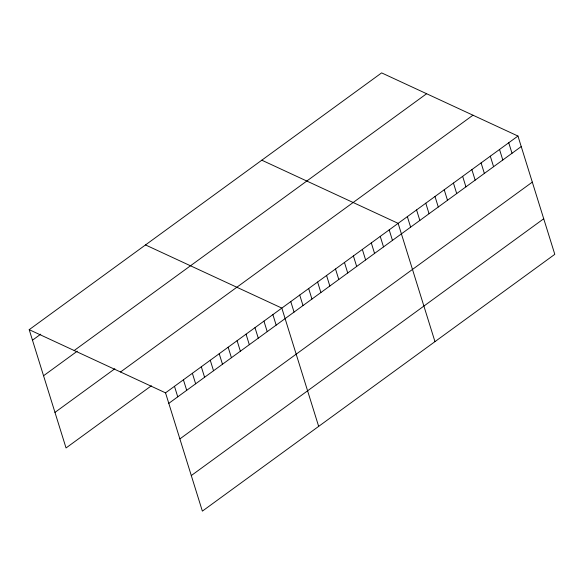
<?xml version="1.0" encoding="UTF-8"?>
<svg xmlns="http://www.w3.org/2000/svg" width="584" height="584" viewBox="0 0 584 584"><rect width="100%" height="100%" fill="white"/><g stroke="black" fill="none" stroke-linecap="round" stroke-linejoin="round"><path stroke-width="0.88" d="M29.2 329.675L381.629 72.883L517.957 136.043L554.8 254.325L202.371 511.117L165.528 392.842L29.2 329.675L66.043 447.957L151.373 385.776M32.478 340.195L40.734 334.172M74.19 350.524L426.619 93.725M43.552 375.753L77.27 351.181M54.962 412.392L114.836 368.767M120.538 371.993L472.974 115.201M165.528 392.842L517.957 136.043M168.805 403.354L521.235 146.555M179.879 438.912L532.309 182.12M191.289 475.559L543.726 218.759M261.807 160.191L398.135 223.351L434.971 341.633M145.504 244.937L281.831 308.096L318.667 426.378M508.744 142.759L512.015 153.278M499.524 149.475L502.802 159.994M490.304 156.191L493.582 166.71M481.092 162.907L484.362 173.426M471.872 169.623L475.15 180.142M462.652 176.339L465.93 186.858M453.439 183.055L456.71 193.574M444.22 189.771L447.497 200.29M435 196.487L438.277 207.006M425.787 203.203L429.058 213.722M416.567 209.919L419.845 220.438M407.347 216.635L410.625 227.154M389.185 229.87L392.463 240.389M380.242 236.389L383.513 246.908M371.293 242.907L374.57 253.427M362.35 249.426L365.62 259.946M353.4 255.945L356.678 266.465M344.458 262.464L347.728 272.983M335.508 268.983L338.786 279.502M326.565 275.502L329.836 286.021M317.616 282.021L320.893 292.54M308.673 288.54L311.944 299.052M299.723 295.059L303.001 305.571M290.774 301.578L294.051 312.09M272.881 314.615L276.159 325.127M263.939 321.134L267.216 331.646M254.989 327.653L258.267 338.165M246.047 334.172L249.317 344.684M237.097 340.691L240.374 351.203M228.154 347.21L231.425 357.722M219.204 353.729L222.482 364.241M210.262 360.248L213.532 370.76M201.312 366.767L204.59 377.279M192.37 373.286L195.64 383.798M183.42 379.804L186.697 390.316M174.477 386.323L177.748 396.835"/></g></svg>
